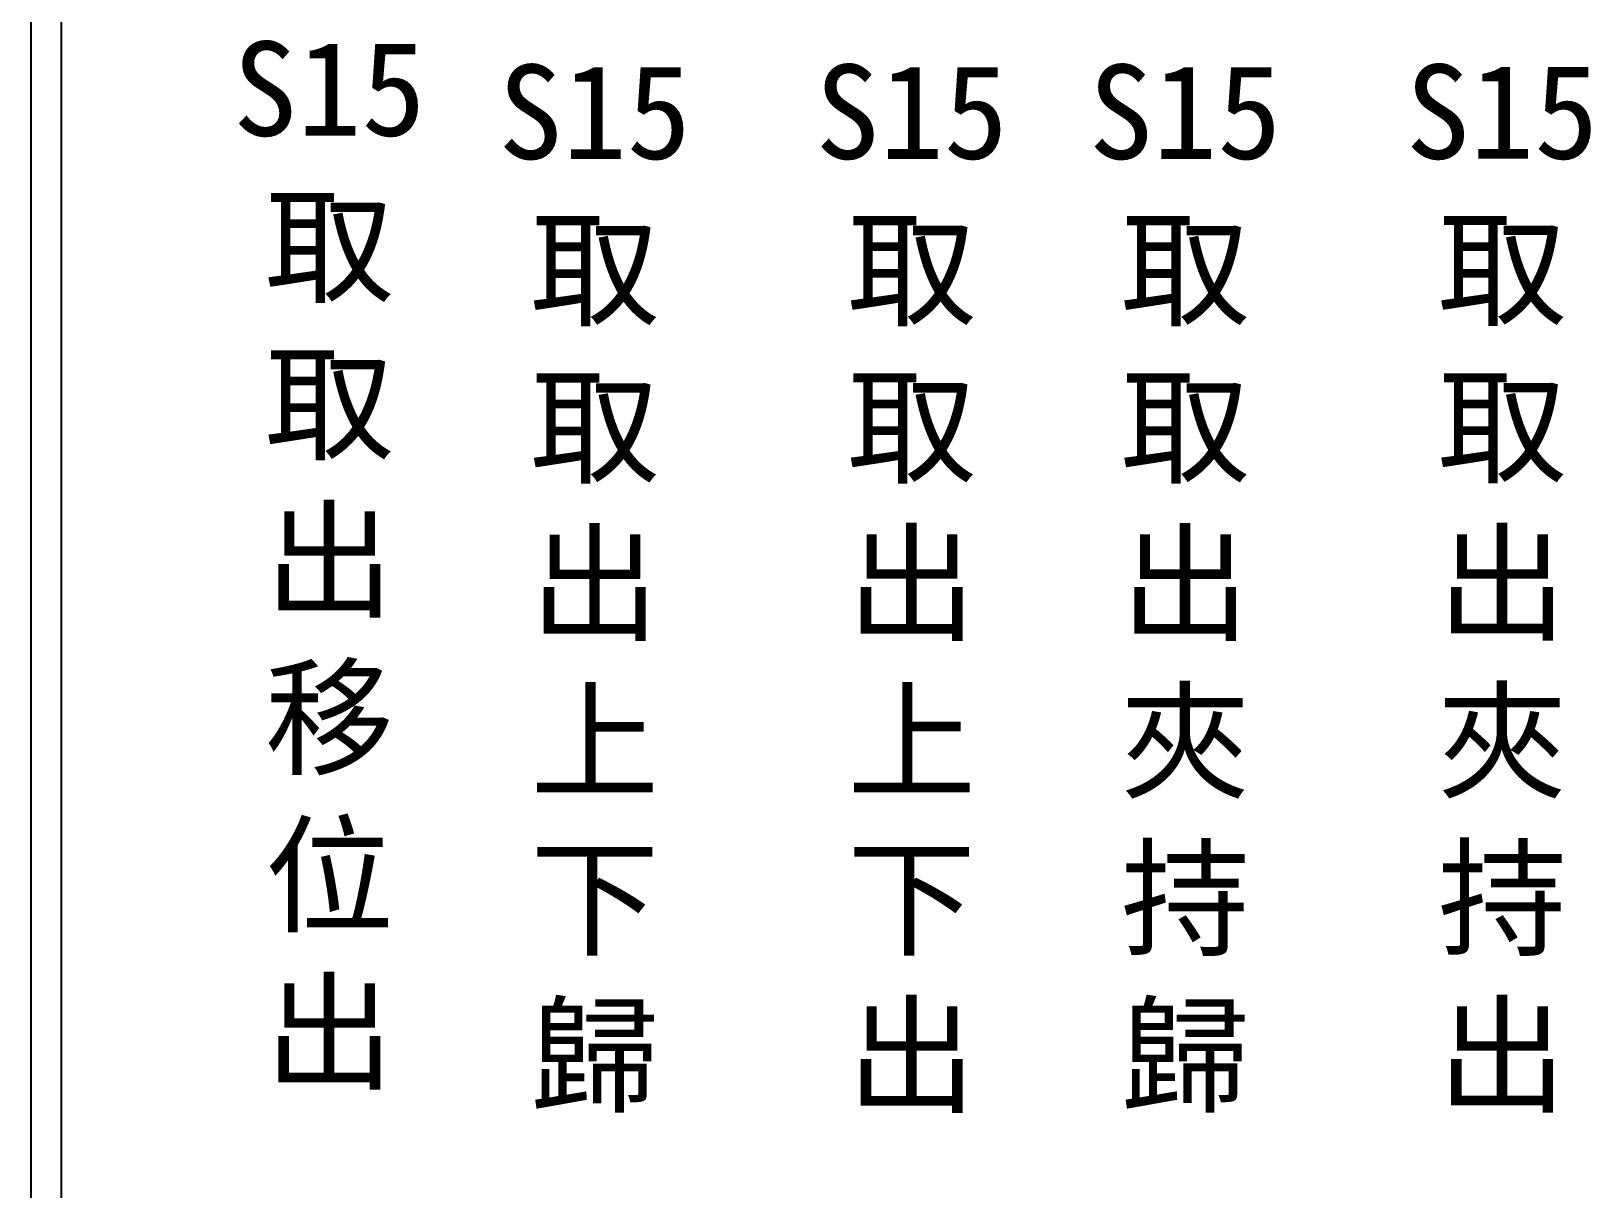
# Model space of a CAD drawing. Extents: x 325 to 612, y 3 to 207.
# Drawn here: x 325.3 to 389.7, y 50.8 to 98.7 of the extents above; entities that cross this region are included whole.
import ezdxf

# ---------------------------------------------------------------- set-up
doc = ezdxf.new("R2010")
doc.units = 0
doc.layers.add('圖框層', color=7, linetype='CONTINUOUS')
doc.layers.add('標尺寸層', color=3, linetype='CONTINUOUS')
doc.styles.add('CNS', font='romanc.shx', dxfattribs={"bigfont": 'chineset.shx'})

msp = doc.modelspace()

# ---------------------------------------------------------------- linework, layer by layer
at = {"layer": '圖框層', "color": 7}
for p, q in [((325.319, 3), (325.319, 206.969)), ((326.569, 4.25), (326.569, 205.719))]:
    msp.add_line(p, q, dxfattribs=at)

# ---------------------------------------------------------------- texts
at = {"layer": '標尺寸層', "color": 7, "char_height": 3.9, "width": 4.96081, "attachment_point": 5, "style": 'CNS'}
for s, insert in [('{\\fDFKai-SB|b0|i0|c136|p65;S15取取出移位出}', (337.633, 76.593)), ('{\\fDFKai-SB|b0|i0|c136|p65;S15取取出上下歸}', (348.593, 75.64)), ('{\\fDFKai-SB|b0|i0|c136|p65;S15取取出上下出}', (361.683, 75.64)), ('{\\fDFKai-SB|b0|i0|c136|p65;S15取取出夾持歸}', (372.978, 75.643)), ('{\\fDFKai-SB|b0|i0|c136|p65;S15取取出夾持出}', (386.068, 75.643))]:
    msp.add_mtext(s, dxfattribs=dict(at, insert=insert))

doc.saveas('drawing.dxf')
